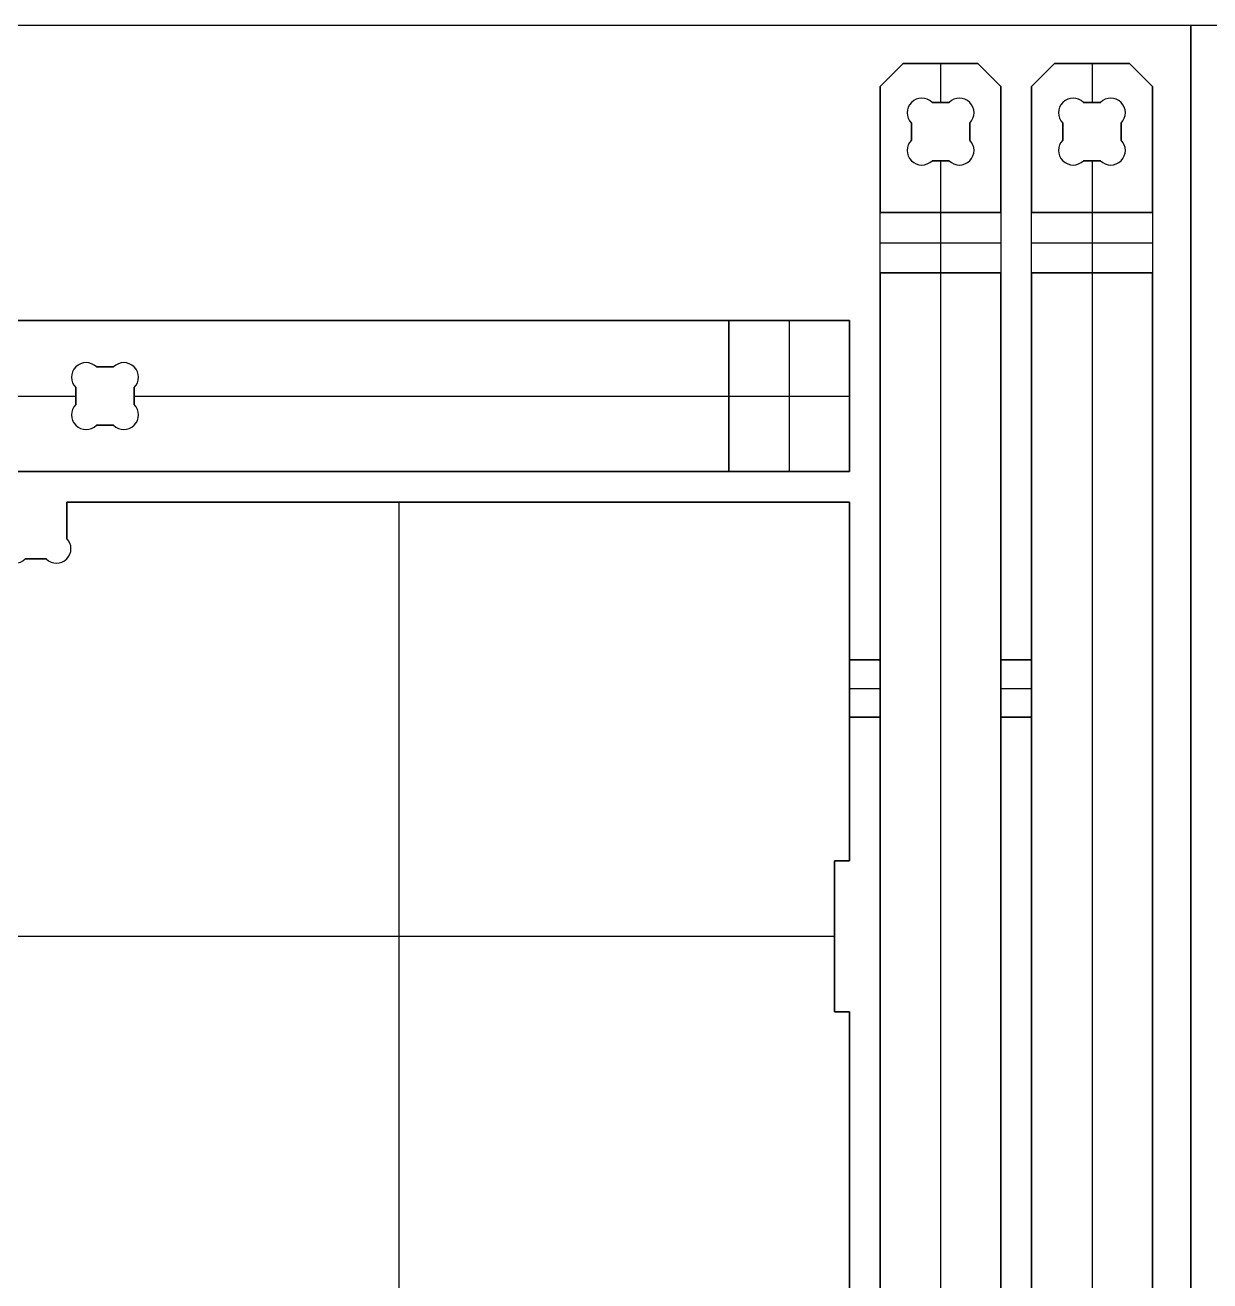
# Model space of a CAD drawing. Extents: x 24 to 120, y 0 to 48.
# Drawn here: x 56.84 to 72.29, y 31.65 to 48.03 of the extents above; entities that cross this region are included whole.
import ezdxf

# ---------------------------------------------------------------- set-up
doc = ezdxf.new("R2010")
doc.units = 0
doc.header["$MEASUREMENT"] = 0
for name, color, linetype in [('POCKETS_10_MM', 5, 'CONTINUOUS'), ('PROFILE_-_INSIDE', 30, 'CONTINUOUS'), ('PROFILE_-_OUTSIDE', 18, 'CONTINUOUS'), ('SOLIDS', 4, 'CONTINUOUS'), ('STOCK_PERIMETER', 1, 'CONTINUOUS'), ('TABS', 25, 'CONTINUOUS')]:
    doc.layers.add(name, color=color, linetype=linetype)

msp = doc.modelspace()

# ---------------------------------------------------------------- linework, layer by layer
at = {"layer": 'POCKETS_10_MM'}
for points in [[(67.992, 44.794), (67.992, 45.58), (69.566, 45.58), (69.566, 44.794)], [(69.966, 44.794), (69.966, 45.58), (71.541, 45.58), (71.541, 44.794)], [(66.017, 42.204), (67.592, 42.204), (67.592, 44.172), (66.017, 44.172)]]:
    msp.add_lwpolyline(points, close=True, dxfattribs=at)
at = {"layer": 'PROFILE_-_INSIDE'}
for p, q in [((68.89, 47.017, 0.5), (68.668, 47.017, 0.5)), ((70.865, 47.017, 0.5), (70.643, 47.017, 0.5)), ((68.399, 46.748, 0.5), (68.399, 46.526, 0.5)), ((69.159, 46.526, 0.5), (69.159, 46.748, 0.5)), ((70.374, 46.748, 0.5), (70.374, 46.526, 0.5)), ((71.134, 46.526, 0.5), (71.134, 46.748, 0.5)), ((68.668, 46.257, 0.5), (68.89, 46.257, 0.5)), ((70.643, 46.257, 0.5), (70.865, 46.257, 0.5)), ((57.992, 43.568, 0.5), (57.77, 43.568, 0.5)), ((57.501, 43.299, 0.5), (57.501, 43.077, 0.5)), ((58.261, 43.077, 0.5), (58.261, 43.299, 0.5)), ((57.77, 42.808, 0.5), (57.992, 42.808, 0.5))]:
    msp.add_line(p, q, dxfattribs=at)
for centre, start, end in [((68.533, 46.883, 0.5), 135, 225), ((68.533, 46.883, 0.5), 45, 135), ((69.025, 46.883, 0.5), 45, 135), ((69.025, 46.883, 0.5), 315, 45), ((70.508, 46.883, 0.5), 135, 225), ((70.508, 46.883, 0.5), 45, 135), ((70.999, 46.883, 0.5), 45, 135), ((70.999, 46.883, 0.5), 315, 45), ((68.533, 46.391, 0.5), 135, 225), ((69.025, 46.391, 0.5), 315, 45), ((70.508, 46.391, 0.5), 135, 225), ((70.999, 46.391, 0.5), 315, 45), ((68.533, 46.391, 0.5), 225, 315), ((69.025, 46.391, 0.5), 225, 315), ((70.508, 46.391, 0.5), 225, 315), ((70.999, 46.391, 0.5), 225, 315), ((57.635, 43.434, 0.5), 135, 225), ((57.635, 43.434, 0.5), 45, 135), ((58.127, 43.434, 0.5), 45, 135), ((58.127, 43.434, 0.5), 315, 45), ((57.635, 42.942, 0.5), 135, 225), ((58.127, 42.942, 0.5), 315, 45), ((57.635, 42.942, 0.5), 225, 315), ((58.127, 42.942, 0.5), 225, 315)]:
    msp.add_arc(centre, 0.19, start, end, dxfattribs=at)
at = {"layer": 'PROFILE_-_OUTSIDE'}
msp.add_line((56.839, 41.066), (57.117, 41.066), dxfattribs=at)
for points in [[(69.566, 0.825), (69.266, 0.525), (68.292, 0.525), (67.992, 0.825), (67.992, 47.225), (68.292, 47.525), (69.266, 47.525), (69.566, 47.225)], [(71.241, 0.525), (70.266, 0.525), (69.966, 0.825), (69.966, 47.225), (70.266, 47.525), (71.241, 47.525), (71.541, 47.225), (71.541, 0.825)], [(37.015, 42.204), (37.015, 44.172), (67.592, 44.172), (67.592, 42.204)]]:
    msp.add_lwpolyline(points, close=True, dxfattribs=at)
msp.add_lwpolyline([(57.382, 41.331), (57.382, 41.804), (67.592, 41.804), (67.592, 37.129), (67.395, 37.129), (67.395, 35.16), (67.592, 35.16), (67.592, 31.223), (56.839, 31.223)], dxfattribs=at)
for centre, start, end in [((56.707, 41.198), 135.0001, 315.0001), ((57.249, 41.198), 225.0001, 45.0001)]:
    msp.add_arc(centre, 0.188, start, end, dxfattribs=at)
at = {"layer": 'SOLIDS'}
for p, q in [((67.992, 47.225), (68.292, 47.525)), ((67.992, 47.225, -0.738), (68.292, 47.525, -0.738)), ((68.292, 47.525, -0.369), (67.992, 47.225, -0.369)), ((68.292, 47.525), (69.266, 47.525)), ((68.292, 47.525, -0.738), (68.292, 47.525)), ((68.292, 47.525, -0.738), (69.266, 47.525, -0.738)), ((69.266, 47.525, -0.369), (68.292, 47.525, -0.369)), ((68.779, 47.525), (68.779, 47.525, -0.738)), ((68.779, 47.525, -0.738), (68.779, 47.017, -0.738)), ((68.779, 47.525), (68.779, 47.017)), ((69.266, 47.525), (69.566, 47.225)), ((69.266, 47.525, -0.738), (69.266, 47.525)), ((69.266, 47.525, -0.738), (69.566, 47.225, -0.738)), ((69.566, 47.225, -0.369), (69.266, 47.525, -0.369)), ((69.966, 47.225), (70.266, 47.525)), ((69.966, 47.225, -0.738), (70.266, 47.525, -0.738)), ((70.266, 47.525, -0.369), (69.966, 47.225, -0.369)), ((70.266, 47.525), (71.241, 47.525)), ((70.266, 47.525, -0.738), (70.266, 47.525)), ((70.266, 47.525, -0.738), (71.241, 47.525, -0.738)), ((71.241, 47.525, -0.369), (70.266, 47.525, -0.369)), ((70.754, 47.525), (70.754, 47.525, -0.738)), ((70.754, 47.525, -0.738), (70.754, 47.017, -0.738)), ((70.754, 47.525), (70.754, 47.017)), ((71.241, 47.525), (71.541, 47.225)), ((71.241, 47.525, -0.738), (71.241, 47.525)), ((71.241, 47.525, -0.738), (71.541, 47.225, -0.738)), ((71.541, 47.225, -0.369), (71.241, 47.525, -0.369)), ((68.142, 47.375), (68.142, 47.375, -0.738)), ((69.416, 47.375), (69.416, 47.375, -0.738)), ((70.116, 47.375), (70.116, 47.375, -0.738)), ((71.391, 47.375), (71.391, 47.375, -0.738)), ((67.992, 0.825, -0.738), (67.992, 47.225, -0.738)), ((67.992, 47.225, -0.738), (67.992, 47.225)), ((67.992, 45.58), (67.992, 47.225)), ((67.992, 47.225, -0.369), (67.992, 45.58, -0.369)), ((69.566, 47.225), (69.566, 45.58)), ((69.566, 47.225, -0.738), (69.566, 47.225)), ((69.566, 47.225, -0.738), (69.566, 0.825, -0.738)), ((69.566, 45.58, -0.369), (69.566, 47.225, -0.369)), ((69.966, 0.825, -0.738), (69.966, 47.225, -0.738)), ((69.966, 47.225, -0.738), (69.966, 47.225)), ((69.966, 45.58), (69.966, 47.225)), ((69.966, 47.225, -0.369), (69.966, 45.58, -0.369)), ((71.541, 47.225), (71.541, 45.58)), ((71.541, 47.225, -0.738), (71.541, 47.225)), ((71.541, 47.225, -0.738), (71.541, 0.825, -0.738)), ((71.541, 45.58, -0.369), (71.541, 47.225, -0.369)), ((68.399, 47.017), (68.399, 47.017, -0.738)), ((68.89, 47.017), (68.668, 47.017)), ((68.89, 47.017, -0.738), (68.668, 47.017, -0.738)), ((68.668, 47.017, -0.738), (68.668, 47.017)), ((68.668, 47.017, -0.25), (68.89, 47.017, -0.25)), ((68.779, 47.017), (68.779, 47.017, -0.738)), ((68.89, 47.017, -0.738), (68.89, 47.017)), ((69.159, 47.017), (69.159, 47.017, -0.738)), ((70.374, 47.017), (70.374, 47.017, -0.738)), ((70.865, 47.017), (70.643, 47.017)), ((70.865, 47.017, -0.738), (70.643, 47.017, -0.738)), ((70.643, 47.017, -0.738), (70.643, 47.017)), ((70.643, 47.017, -0.25), (70.865, 47.017, -0.25)), ((70.754, 47.017), (70.754, 47.017, -0.738)), ((70.865, 47.017, -0.738), (70.865, 47.017)), ((71.134, 47.017), (71.134, 47.017, -0.738)), ((68.399, 46.748), (68.399, 46.526)), ((68.399, 46.748, -0.738), (68.399, 46.526, -0.738)), ((68.399, 46.748, -0.738), (68.399, 46.748)), ((68.399, 46.526, -0.25), (68.399, 46.748, -0.25)), ((69.159, 46.526), (69.159, 46.748)), ((69.159, 46.526, -0.738), (69.159, 46.748, -0.738)), ((69.159, 46.748), (69.159, 46.748, -0.738)), ((69.159, 46.748, -0.25), (69.159, 46.526, -0.25)), ((70.374, 46.748), (70.374, 46.526)), ((70.374, 46.748, -0.738), (70.374, 46.526, -0.738)), ((70.374, 46.748, -0.738), (70.374, 46.748)), ((70.374, 46.526, -0.25), (70.374, 46.748, -0.25)), ((71.134, 46.526), (71.134, 46.748)), ((71.134, 46.526, -0.738), (71.134, 46.748, -0.738)), ((71.134, 46.748), (71.134, 46.748, -0.738)), ((71.134, 46.748, -0.25), (71.134, 46.526, -0.25)), ((68.399, 46.637), (68.399, 46.637, -0.738)), ((68.399, 46.526, -0.738), (68.399, 46.526)), ((69.159, 46.637), (69.159, 46.637, -0.738)), ((69.159, 46.526, -0.738), (69.159, 46.526)), ((70.374, 46.637), (70.374, 46.637, -0.738)), ((70.374, 46.526, -0.738), (70.374, 46.526)), ((71.134, 46.637), (71.134, 46.637, -0.738)), ((71.134, 46.526, -0.738), (71.134, 46.526)), ((68.399, 46.257), (68.399, 46.257, -0.738)), ((68.668, 46.257), (68.89, 46.257)), ((68.668, 46.257, -0.738), (68.89, 46.257, -0.738)), ((68.668, 46.257, -0.738), (68.668, 46.257)), ((68.89, 46.257, -0.25), (68.668, 46.257, -0.25)), ((68.779, 46.257, -0.738), (68.779, 1.793, -0.738)), ((68.779, 46.257), (68.779, 46.257, -0.738)), ((68.779, 46.257), (68.779, 45.58)), ((68.89, 46.257, -0.738), (68.89, 46.257)), ((69.159, 46.257), (69.159, 46.257, -0.738)), ((70.374, 46.257), (70.374, 46.257, -0.738)), ((70.643, 46.257), (70.865, 46.257)), ((70.643, 46.257, -0.738), (70.865, 46.257, -0.738)), ((70.643, 46.257, -0.738), (70.643, 46.257)), ((70.865, 46.257, -0.25), (70.643, 46.257, -0.25)), ((70.754, 46.257, -0.738), (70.754, 1.793, -0.738)), ((70.754, 46.257), (70.754, 46.257, -0.738)), ((70.754, 46.257), (70.754, 45.58)), ((70.865, 46.257, -0.738), (70.865, 46.257)), ((71.134, 46.257), (71.134, 46.257, -0.738)), ((67.992, 45.58), (69.566, 45.58)), ((67.992, 45.58, -0.369), (69.566, 45.58, -0.369)), ((67.992, 44.794, -0.369), (67.992, 45.58, -0.369)), ((67.992, 45.58, -0.369), (67.992, 45.58)), ((69.566, 45.58, -0.184), (67.992, 45.58, -0.184)), ((68.779, 45.58), (68.779, 45.58, -0.369)), ((68.779, 45.58, -0.369), (68.779, 44.794, -0.369)), ((69.566, 45.58, -0.369), (69.566, 45.58)), ((69.566, 45.58, -0.369), (69.566, 44.794, -0.369)), ((69.966, 45.58), (71.541, 45.58)), ((69.966, 45.58, -0.369), (71.541, 45.58, -0.369)), ((69.966, 44.794, -0.369), (69.966, 45.58, -0.369)), ((69.966, 45.58, -0.369), (69.966, 45.58)), ((71.541, 45.58, -0.184), (69.966, 45.58, -0.184)), ((70.754, 45.58), (70.754, 45.58, -0.369)), ((70.754, 45.58, -0.369), (70.754, 44.794, -0.369)), ((71.541, 45.58, -0.369), (71.541, 45.58)), ((71.541, 45.58, -0.369), (71.541, 44.794, -0.369)), ((67.992, 45.187, -0.369), (69.566, 45.187, -0.369)), ((69.966, 45.187, -0.369), (71.541, 45.187, -0.369)), ((69.566, 44.794), (67.992, 44.794)), ((69.566, 44.794, -0.369), (67.992, 44.794, -0.369)), ((67.992, 44.794), (67.992, 44.794, -0.369)), ((67.992, 10.943), (67.992, 44.794)), ((67.992, 44.794, -0.184), (69.566, 44.794, -0.184)), ((67.992, 44.794, -0.369), (67.992, 10.943, -0.369)), ((68.779, 44.794), (68.779, 44.794, -0.369)), ((68.779, 44.794), (68.779, 10.943)), ((69.566, 44.794, -0.369), (69.566, 44.794)), ((69.566, 44.794), (69.566, 10.943)), ((69.566, 10.943, -0.369), (69.566, 44.794, -0.369)), ((71.541, 44.794), (69.966, 44.794)), ((71.541, 44.794, -0.369), (69.966, 44.794, -0.369)), ((69.966, 44.794), (69.966, 44.794, -0.369)), ((69.966, 10.943), (69.966, 44.794)), ((69.966, 44.794, -0.184), (71.541, 44.794, -0.184)), ((69.966, 44.794, -0.369), (69.966, 10.943, -0.369)), ((70.754, 44.794), (70.754, 44.794, -0.369)), ((70.754, 44.794), (70.754, 10.943)), ((71.541, 44.794, -0.369), (71.541, 44.794)), ((71.541, 44.794), (71.541, 10.943)), ((71.541, 10.943, -0.369), (71.541, 44.794, -0.369)), ((37.015, 44.172, -0.738), (67.592, 44.172, -0.738)), ((39.377, 44.172), (66.017, 44.172)), ((66.017, 44.172, -0.369), (39.377, 44.172, -0.369)), ((66.017, 42.204, -0.369), (66.017, 44.172, -0.369)), ((66.017, 42.204), (66.017, 44.172)), ((66.017, 44.172, -0.369), (66.017, 44.172)), ((66.017, 44.172, -0.369), (67.592, 44.172, -0.369)), ((66.017, 44.172, -0.184), (66.017, 42.204, -0.184)), ((66.017, 44.172, -0.369), (66.017, 44.172, -0.738)), ((66.804, 44.172, -0.369), (66.804, 42.204, -0.369)), ((67.592, 44.172, -0.738), (67.592, 44.172, -0.369)), ((67.592, 44.172, -0.738), (67.592, 42.204, -0.738)), ((67.592, 44.172, -0.369), (67.592, 42.204, -0.369)), ((57.501, 43.568), (57.501, 43.568, -0.738)), ((57.992, 43.568), (57.77, 43.568)), ((57.992, 43.568, -0.738), (57.77, 43.568, -0.738)), ((57.77, 43.568, -0.738), (57.77, 43.568)), ((57.77, 43.568, -0.25), (57.992, 43.568, -0.25)), ((57.881, 43.568), (57.881, 43.568, -0.738)), ((57.992, 43.568, -0.738), (57.992, 43.568)), ((58.261, 43.568), (58.261, 43.568, -0.738)), ((57.501, 43.299), (57.501, 43.077)), ((57.501, 43.299, -0.738), (57.501, 43.077, -0.738)), ((57.501, 43.299, -0.738), (57.501, 43.299)), ((57.501, 43.077, -0.25), (57.501, 43.299, -0.25)), ((58.261, 43.077), (58.261, 43.299)), ((58.261, 43.077, -0.738), (58.261, 43.299, -0.738)), ((58.261, 43.299), (58.261, 43.299, -0.738)), ((58.261, 43.299, -0.25), (58.261, 43.077, -0.25)), ((49.96, 43.188, -0.738), (57.501, 43.188, -0.738)), ((49.96, 43.188), (57.501, 43.188)), ((57.501, 43.188), (57.501, 43.188, -0.738)), ((57.501, 43.077, -0.738), (57.501, 43.077)), ((58.261, 43.188, -0.738), (67.592, 43.188, -0.738)), ((58.261, 43.188), (58.261, 43.188, -0.738)), ((58.261, 43.188), (66.017, 43.188)), ((58.261, 43.077, -0.738), (58.261, 43.077)), ((66.017, 43.188), (66.017, 43.188, -0.369)), ((66.017, 43.188, -0.369), (67.592, 43.188, -0.369)), ((67.592, 43.188, -0.369), (67.592, 43.188, -0.738)), ((57.501, 42.808), (57.501, 42.808, -0.738)), ((57.77, 42.808), (57.992, 42.808)), ((57.77, 42.808, -0.738), (57.992, 42.808, -0.738)), ((57.77, 42.808, -0.738), (57.77, 42.808)), ((57.992, 42.808, -0.25), (57.77, 42.808, -0.25)), ((57.881, 42.808), (57.881, 42.808, -0.738)), ((57.992, 42.808, -0.738), (57.992, 42.808)), ((58.261, 42.808), (58.261, 42.808, -0.738)), ((67.592, 42.204, -0.738), (37.015, 42.204, -0.738)), ((66.017, 42.204), (39.377, 42.204)), ((39.377, 42.204, -0.369), (66.017, 42.204, -0.369)), ((66.017, 42.204), (66.017, 42.204, -0.369)), ((67.592, 42.204, -0.369), (66.017, 42.204, -0.369)), ((66.017, 42.204, -0.369), (66.017, 42.204, -0.738)), ((67.592, 42.204, -0.738), (67.592, 42.204, -0.369)), ((57.382, 41.804), (67.592, 41.804)), ((57.382, 41.331), (57.382, 41.804)), ((57.382, 41.331, -0.738), (57.382, 41.804, -0.738)), ((57.382, 41.804, -0.738), (57.382, 41.804)), ((57.382, 41.804, -0.738), (67.592, 41.804, -0.738)), ((57.382, 41.804, -0.369), (57.382, 41.331, -0.369)), ((67.592, 41.804, -0.369), (57.382, 41.804, -0.369)), ((61.714, 41.804), (61.714, 31.223)), ((61.714, 41.804, -0.738), (61.714, 31.223, -0.738)), ((62.487, 41.804), (62.487, 41.804, -0.738)), ((67.592, 41.804), (67.592, 37.129)), ((67.592, 41.804, -0.738), (67.592, 41.804)), ((67.592, 41.804, -0.738), (67.592, 37.129, -0.738)), ((67.592, 37.129, -0.369), (67.592, 41.804, -0.369)), ((57.382, 41.567), (57.382, 41.567, -0.738)), ((57.382, 41.331, -0.738), (57.382, 41.331)), ((56.839, 41.066), (57.117, 41.066)), ((56.839, 41.066, -0.738), (56.839, 41.066)), ((56.839, 41.066, -0.738), (57.117, 41.066, -0.738)), ((57.117, 41.066, -0.369), (56.839, 41.066, -0.369)), ((56.978, 41.066), (56.978, 41.066, -0.738)), ((57.117, 41.066, -0.738), (57.117, 41.066)), ((57.382, 41.066), (57.382, 41.066, -0.738)), ((67.592, 39.466), (67.592, 39.466, -0.738)), ((67.395, 37.129), (67.395, 35.16)), ((67.592, 37.129), (67.395, 37.129)), ((67.592, 37.129, -0.738), (67.395, 37.129, -0.738)), ((67.395, 37.129, -0.738), (67.395, 37.129)), ((67.395, 37.129, -0.738), (67.395, 35.16, -0.738)), ((67.395, 37.129, -0.369), (67.592, 37.129, -0.369)), ((67.395, 35.16, -0.369), (67.395, 37.129, -0.369)), ((67.493, 37.129), (67.493, 37.129, -0.738)), ((67.592, 37.129, -0.738), (67.592, 37.129)), ((55.836, 36.144), (67.395, 36.144)), ((55.836, 36.144, -0.738), (67.395, 36.144, -0.738)), ((67.395, 36.144), (67.395, 36.144, -0.738)), ((67.395, 35.16), (67.592, 35.16)), ((67.395, 35.16, -0.738), (67.395, 35.16)), ((67.395, 35.16, -0.738), (67.592, 35.16, -0.738)), ((67.592, 35.16, -0.369), (67.395, 35.16, -0.369)), ((67.493, 35.16), (67.493, 35.16, -0.738)), ((67.592, 35.16), (67.592, 31.223)), ((67.592, 35.16, -0.738), (67.592, 35.16)), ((67.592, 35.16, -0.738), (67.592, 31.223, -0.738)), ((67.592, 31.223, -0.369), (67.592, 35.16, -0.369)), ((67.592, 33.192), (67.592, 33.192, -0.738))]:
    msp.add_line(p, q, dxfattribs=at)
for centre, radius, start, end in [((68.533, 46.883), 0.19, 45, 225), ((68.533, 46.883, -0.738), 0.19, 45, 225), ((68.533, 46.883, -0.25), 0.19, 45, 225), ((69.025, 46.883), 0.19, 315, 135), ((69.025, 46.883, -0.738), 0.19, 315, 135), ((69.025, 46.883, -0.25), 0.19, 315, 135), ((70.508, 46.883), 0.19, 45, 225), ((70.508, 46.883, -0.738), 0.19, 45, 225), ((70.508, 46.883, -0.25), 0.19, 45, 225), ((70.999, 46.883), 0.19, 315, 135), ((70.999, 46.883, -0.738), 0.19, 315, 135), ((70.999, 46.883, -0.25), 0.19, 315, 135), ((68.533, 46.391), 0.19, 135, 315), ((68.533, 46.391, -0.738), 0.19, 135, 315), ((68.533, 46.391, -0.25), 0.19, 135, 315), ((69.025, 46.391), 0.19, 225, 45), ((69.025, 46.391, -0.738), 0.19, 225, 45), ((69.025, 46.391, -0.25), 0.19, 225, 45), ((70.508, 46.391), 0.19, 135, 315), ((70.508, 46.391, -0.738), 0.19, 135, 315), ((70.508, 46.391, -0.25), 0.19, 135, 315), ((70.999, 46.391), 0.19, 225, 45), ((70.999, 46.391, -0.738), 0.19, 225, 45), ((70.999, 46.391, -0.25), 0.19, 225, 45), ((57.635, 43.434), 0.19, 45, 225), ((57.635, 43.434, -0.738), 0.19, 45, 225), ((57.635, 43.434, -0.25), 0.19, 45, 225), ((58.127, 43.434), 0.19, 315, 135), ((58.127, 43.434, -0.738), 0.19, 315, 135), ((58.127, 43.434, -0.25), 0.19, 315, 135), ((57.635, 42.942), 0.19, 135, 315), ((57.635, 42.942, -0.738), 0.19, 135, 315), ((57.635, 42.942, -0.25), 0.19, 135, 315), ((58.127, 42.942), 0.19, 225, 45), ((58.127, 42.942, -0.738), 0.19, 225, 45), ((58.127, 42.942, -0.25), 0.19, 225, 45), ((56.707, 41.198, -0.369), 0.188, 135.0001, 315.0001), ((57.249, 41.198), 0.188, 225.0001, 45.0001), ((57.249, 41.198, -0.738), 0.188, 225.0001, 45.0001), ((57.249, 41.198, -0.369), 0.188, 225.0001, 45.0001)]:
    msp.add_arc(centre, radius, start, end, dxfattribs=at)
at = {"layer": 'STOCK_PERIMETER'}
for points in [[(72.041, 0.025), (48.041, 0.025), (48.041, 48.025), (72.041, 48.025)], [(72.041, 48.025), (96.041, 48.025), (96.041, 0.025), (72.041, 0.025)]]:
    msp.add_lwpolyline(points, close=True, dxfattribs=at)
at = {"layer": 'TABS'}
for p, q in [((67.592, 39.75, -0.738), (67.592, 39, -0.738)), ((67.592, 39.75, -0.738), (67.592, 39.75, -0.613)), ((67.592, 39, -0.613), (67.592, 39.75, -0.613)), ((67.992, 39.75, -0.738), (67.592, 39.75, -0.738)), ((67.992, 39.75, -0.613), (67.592, 39.75, -0.613)), ((67.592, 39.75, -0.675), (67.992, 39.75, -0.675)), ((67.992, 39, -0.738), (67.992, 39.75, -0.738)), ((67.992, 39.75, -0.613), (67.992, 39.75, -0.738)), ((67.992, 39.75, -0.613), (67.992, 39, -0.613)), ((69.966, 39.75, -0.738), (69.566, 39.75, -0.738)), ((69.966, 39.75, -0.613), (69.566, 39.75, -0.613)), ((69.566, 39.75, -0.738), (69.566, 39, -0.738)), ((69.566, 39.75, -0.738), (69.566, 39.75, -0.613)), ((69.566, 39, -0.613), (69.566, 39.75, -0.613)), ((69.566, 39.75, -0.675), (69.966, 39.75, -0.675)), ((69.966, 39, -0.738), (69.966, 39.75, -0.738)), ((69.966, 39.75, -0.613), (69.966, 39.75, -0.738)), ((69.966, 39.75, -0.613), (69.966, 39, -0.613)), ((67.592, 39.466, -0.613), (67.592, 39.466, -0.738)), ((67.592, 39.375, -0.738), (67.992, 39.375, -0.738)), ((67.592, 39.375, -0.613), (67.992, 39.375, -0.613)), ((69.566, 39.375, -0.738), (69.966, 39.375, -0.738)), ((69.566, 39.375, -0.613), (69.966, 39.375, -0.613)), ((67.592, 39, -0.613), (67.592, 39, -0.738)), ((67.592, 39, -0.738), (67.992, 39, -0.738)), ((67.592, 39, -0.613), (67.992, 39, -0.613)), ((67.992, 39, -0.675), (67.592, 39, -0.675)), ((67.992, 39, -0.738), (67.992, 39, -0.613)), ((69.566, 39, -0.613), (69.566, 39, -0.738)), ((69.566, 39, -0.738), (69.966, 39, -0.738)), ((69.566, 39, -0.613), (69.966, 39, -0.613)), ((69.966, 39, -0.675), (69.566, 39, -0.675)), ((69.966, 39, -0.738), (69.966, 39, -0.613))]:
    msp.add_line(p, q, dxfattribs=at)

doc.saveas('drawing.dxf')
